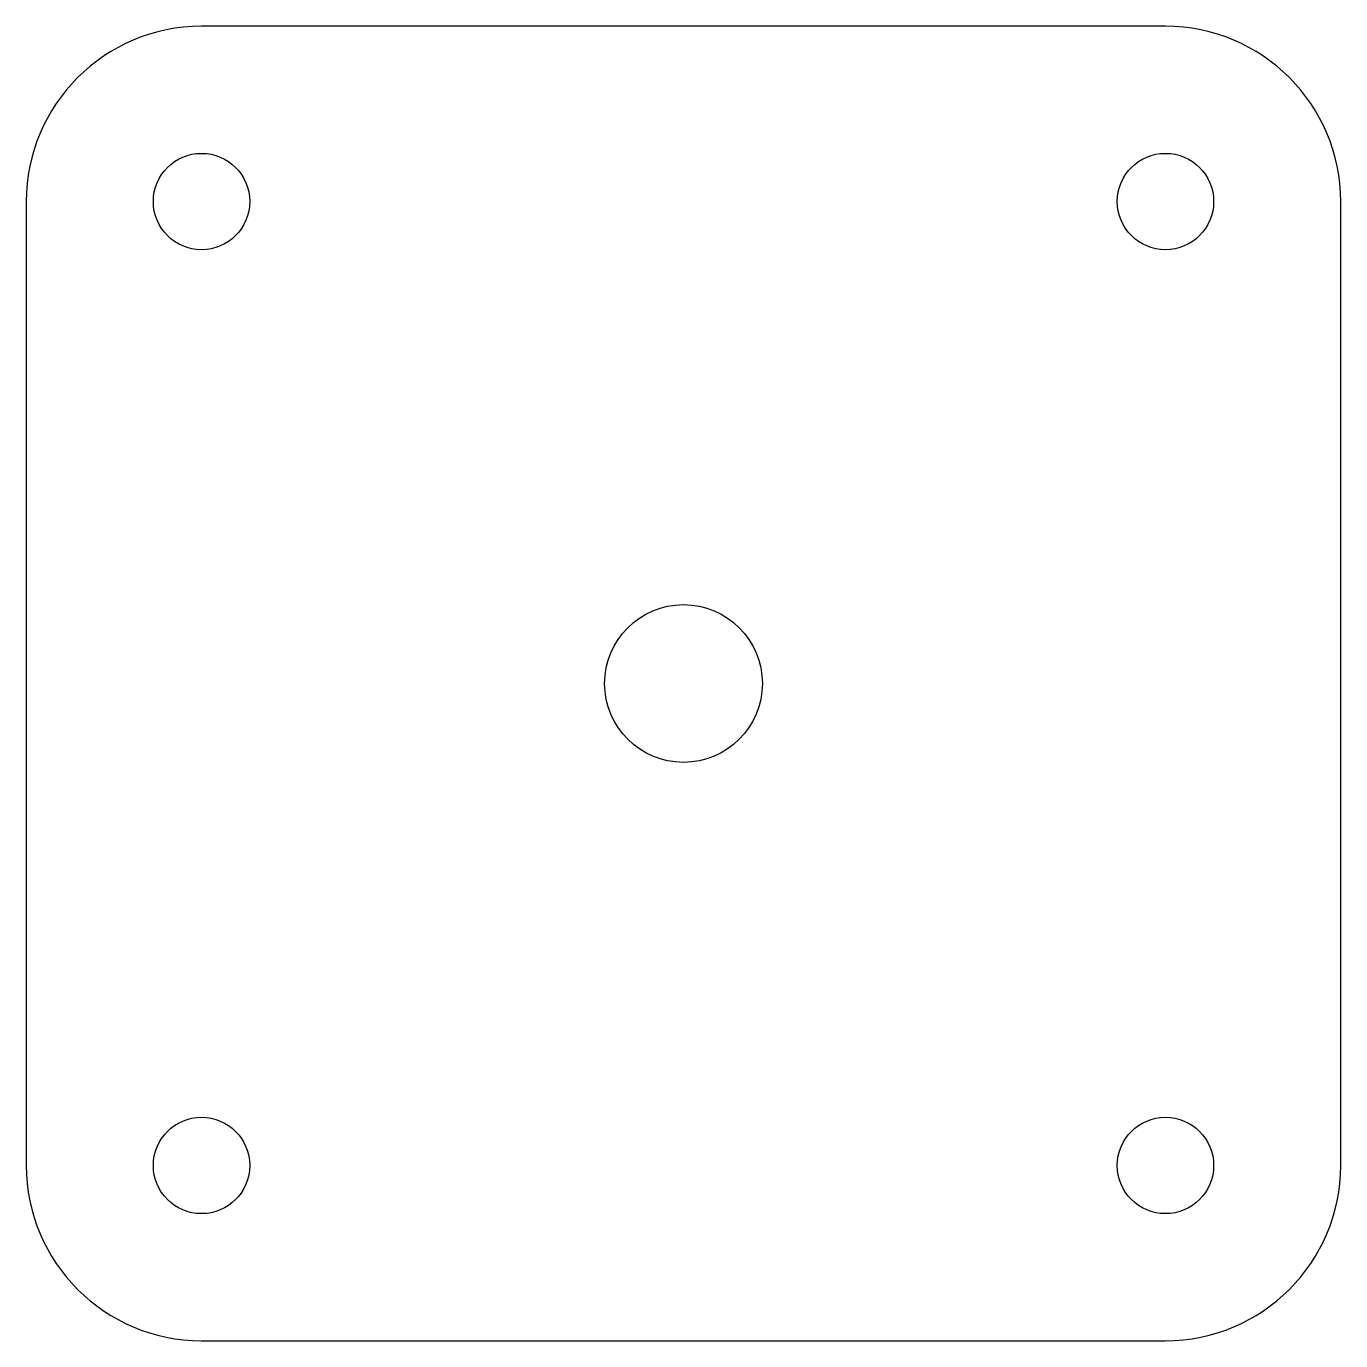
# Model space of a CAD drawing. Header units: millimetres. Extents: x -37.5 to 37.5, y 241.9 to 316.9.
import ezdxf

# ---------------------------------------------------------------- set-up
doc = ezdxf.new("R2010")
doc.units = ezdxf.units.MM

msp = doc.modelspace()

# ---------------------------------------------------------------- linework, layer by layer
at = {"color": 7, "linetype": 'Continuous', "lineweight": 25}
for p, q in [((27.5, 316.9), (-27.5, 316.9)), ((-37.5, 306.9), (-37.5, 251.9)), ((37.5, 251.9), (37.5, 306.9)), ((-27.5, 241.9), (27.5, 241.9))]:
    msp.add_line(p, q, dxfattribs=at)
for centre, radius in [((-27.5, 306.9), 2.75), ((27.5, 306.9), 2.75), ((0, 279.4), 4.5), ((-27.5, 251.9), 2.75), ((27.5, 251.9), 2.75)]:
    msp.add_circle(centre, radius, dxfattribs=at)
for centre, start, end in [((-27.5, 306.9), 90, 180), ((27.5, 306.9), 0, 90), ((-27.5, 251.9), 180, 270), ((27.5, 251.9), 270, 0)]:
    msp.add_arc(centre, 10, start, end, dxfattribs=at)

doc.saveas('drawing.dxf')
